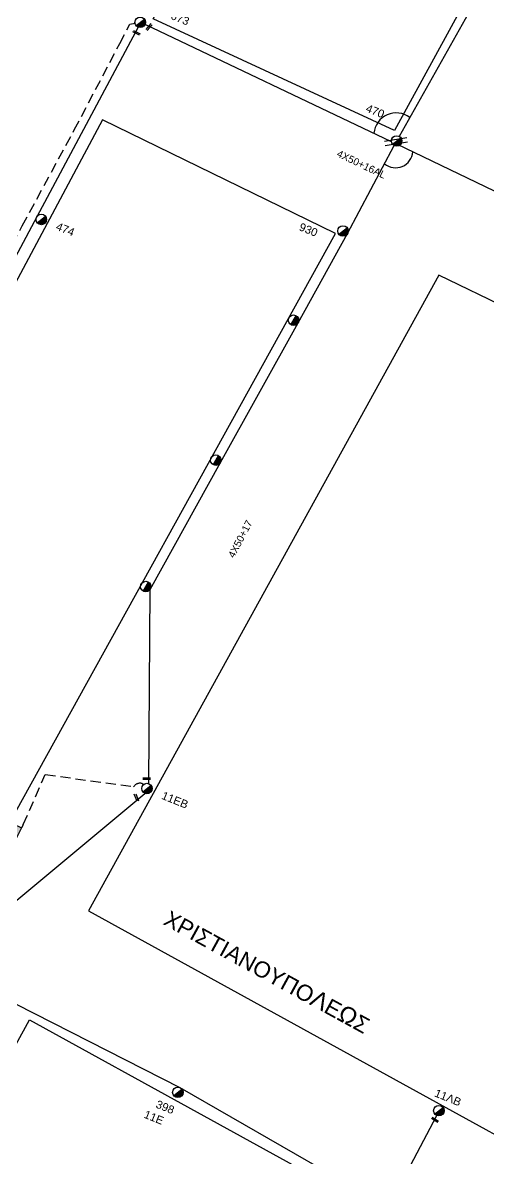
# Model space of a CAD drawing. Header units: millimetres. Extents: x 2101 to 3312, y 775 to 1363.
# Drawn here: x 2337.1 to 2395.2, y 1136.3 to 1278.2 of the extents above; entities that cross this region are included whole.
import ezdxf

# ---------------------------------------------------------------- set-up
doc = ezdxf.new("R2010")
doc.units = ezdxf.units.MM
doc.linetypes.add('DASHED', pattern=[19.05, 12.7, -6.35])
for name, color, linetype in [('Link Box 4 Διευθύνσεων', 7, 'Continuous'), ('Άγνωστα', 7, 'Continuous'), ('Γέφυρες Εναέριου Δικτύου', 7, 'Continuous'), ('Γυμνά εναέρια ΧΤ (3Φ)   4x50AL', 7, 'Continuous'), ('Γυμνά εναέρια ΧΤ και ΦΟΠ (3Φ)   4x50+16AL', 7, 'Continuous'), ('Επιγραφές - Σχήματα', 7, 'Continuous'), ('Καλώδια ΧΤ   3x150+70AL', 7, 'DASHED'), ('Μηχανική τομή', 7, 'Continuous'), ('Στύλος ΦΜ', 7, 'Continuous'), ('Στύλος ΦΜ @ 1', 7, 'Continuous'), ('Τομή', 7, 'Continuous'), ('Υπόβαθρο ΔΕΗ', 7, 'Continuous')]:
    doc.layers.add(name, color=color, linetype=linetype)
doc.styles.add('arial', font='arial.ttf')
doc.styles.get("Standard").update_dxf_attribs({"font": 'arial.ttf'})
doc.linetypes.add('SYN_LINE', pattern='A,0.5,-0.0001,["/\\/\\/\\/",Standard,S=0.1,R=0,X=0,Y=-0.05],-0.25', length=0.7501)

# ---------------------------------------------------------------- blocks, each defined once
blk = doc.blocks.new('ΥΠΑΡΧΩΝ ΤΣΙΜΕΝΤΕΝΙΟΣ ΣΤΥΛΟΣ')
at = {"layer": 'Στύλος ΦΜ'}
blk.add_hatch(color=7, dxfattribs=at).paths.add_polyline_path([(-1.29, -2.28, 0.574793), (2.62, 0, 0.268822), (1.3, 2.27)])
at = {"layer": 'Στύλος ΦΜ', "color": 7}
blk.add_line((-1.29, -2.28), (1.3, 2.27), dxfattribs=at)
blk.add_circle((0, 0), 2.62, dxfattribs=at)
at = {"layer": 'Στύλος ΦΜ', "flags": 4}
for tag, p in [('ΑΡΙΘΜΟΣ', (-4.68, 8.05)), ('ΤΥΠΟΣ', (-4.91, 3.03))]:
    blk.add_attdef(tag, p, '', height=4, dxfattribs=at)
blk = doc.blocks.new('ΜΗΧΑΝΙΚΗ ΤΟΜΗ')
at = {"layer": 'Μηχανική τομή', "ltscale": 40}
for p, q in [((-1.89, 0.78), (1.89, 0.78)), ((1.89, 0), (-1.89, 0))]:
    blk.add_line(p, q, dxfattribs=at)
blk = doc.blocks.new('ΤΟΜΗ')
at = {"layer": 'Τομή', "ltscale": 40}
for p, q in [((-5.68, 0), (5.68, 0)), ((5.68, -2.33), (-5.68, -2.33))]:
    blk.add_line(p, q, dxfattribs=at)
blk = doc.blocks.new('LINK BOX 4 ΑΝΑΧΩΡΗΣΕΩΝ')
at = {"layer": 'Link Box 4 Διευθύνσεων', "ltscale": 40}
blk.add_hatch(color=256, dxfattribs=at).paths.add_polyline_path([(-3.54, 0), (-3.54, -4.67), (3.54, -4.67), (3.54, 0)])
for p, q in [((-3.54, 0), (-5.33, 0)), ((5.33, 0), (3.54, 0)), ((-3.54, -4.67), (-5.33, -4.67)), ((5.33, -4.67), (3.54, -4.67))]:
    blk.add_line(p, q, dxfattribs=at)
blk.add_lwpolyline([(-3.54, -4.67), (-3.54, 0), (3.54, 0), (3.54, -4.67)], close=True, dxfattribs=at)

msp = doc.modelspace()

# ---------------------------------------------------------------- linework, layer by layer
at = {"layer": 'Άγνωστα', "color": 2, "ltscale": 40}
msp.add_lwpolyline([(2351.48, 1277.66), (2338.8, 1253.95), (2330.27, 1238), (2320.48, 1220.2), (2308.69, 1197.93), (2289.67, 1181.32), (2289.1, 1181.25)], dxfattribs=at)
at = {"layer": 'Άγνωστα', "color": 27, "linetype": 'DASHED', "ltscale": 0.1}
msp.add_lwpolyline([(2337.12, 1178.03), (2339.87, 1184.29), (2350.9, 1182.77), (2351.05, 1182.93, -0.368871), (2352.16, 1183.06, 0.307233)], format="xyb", dxfattribs=at)
at = {"layer": 'Άγνωστα', "color": 27, "ltscale": 40}
msp.add_lwpolyline([(2327.05, 1160.87), (2352.31, 1181.93)], dxfattribs=at)
at = {"layer": 'Άγνωστα', "color": 85, "ltscale": 40}
msp.add_lwpolyline([(2327.14, 1160.22), (2356.66, 1145.18), (2382.13, 1130.53)], dxfattribs=at)
at = {"layer": 'Άγνωστα', "color": 85, "linetype": 'SYN_LINE', "ltscale": 10}
msp.add_lwpolyline([(2383.01, 1130.79), (2388.76, 1141.68)], dxfattribs=at)
at = {"layer": 'Γέφυρες Εναέριου Δικτύου'}
for centre, radius, start, end in [((2383.68, 1264.16), 2.8, 52.7912, 174.9589), ((2383.6, 1262.24), 2.14, 229.8196, 355.8945)]:
    msp.add_arc(centre, radius, start, end, dxfattribs=at)
at = {"layer": 'Γυμνά εναέρια ΧΤ (3Φ)   4x50AL', "color": 85, "ltscale": 40}
msp.add_lwpolyline([(2417.76, 1324.55), (2417.5, 1324.11), (2407.31, 1305.52), (2397.14, 1287.35), (2384.05, 1264.02)], dxfattribs=at)
at = {"layer": 'Γυμνά εναέρια ΧΤ και ΦΟΠ (3Φ)   4x50+16AL', "color": 85, "ltscale": 40}
msp.add_lwpolyline([(2383.08, 1263.36), (2352.32, 1277.99)], dxfattribs=at)
at = {"layer": 'Γυμνά εναέρια ΧΤ και ΦΟΠ (3Φ)   4x50+16AL', "color": 27, "ltscale": 40}
for points in [[(2352.8, 1183.15), (2352.95, 1207.41), (2361.72, 1223.26), (2371.43, 1240.73), (2377.6, 1251.88), (2383.42, 1262.88)], [(2383.69, 1263.07), (2403.58, 1253.53), (2414.72, 1248.44), (2432.52, 1226.9), (2433.89, 1225.74)]]:
    msp.add_lwpolyline(points, dxfattribs=at)
at = {"layer": 'Καλώδια ΧΤ   3x150+70AL', "color": 85, "ltscale": 0.1}
msp.add_lwpolyline([(2254, 1230.54), (2265.05, 1224.27), (2258.49, 1211.06), (2279.22, 1200.46), (2302.86, 1187.78), (2308.46, 1199.03), (2318.47, 1218.38), (2325.15, 1230.39), (2331.23, 1242.21), (2337, 1252.84), (2343.49, 1264.83), (2349.18, 1275.64), (2350.44, 1278.06), (2351.08, 1278.16)], dxfattribs=at)
at = {"layer": 'Υπόβαθρο ΔΕΗ'}
for points in [[(2383.46, 1264.74), (2353.35, 1278.69), (2387.98, 1343.77)], [(2397.73, 1343.4), (2421, 1333.52), (2383.46, 1264.74)], [(2376.11, 1251.88), (2347, 1266.09), (2305.74, 1188.74), (2333.06, 1174.08), (2376.11, 1251.88)], [(2491.13, 1197.11), (2406.53, 1238.17), (2388.98, 1246.68), (2345.28, 1167.27), (2445.66, 1111.96), (2491.13, 1197.11)], [(2337.91, 1153.64), (2381.4, 1129.67), (2359.07, 1086.55), (2314.19, 1110.27), (2337.91, 1153.64)]]:
    msp.add_lwpolyline(points, dxfattribs=at)

# ---------------------------------------------------------------- block references
at = {"layer": 'Link Box 4 Διευθύνσεων', "xscale": 0.25, "yscale": 0.25, "zscale": 0.25, "rotation": 63.49962358743239}
msp.add_blockref('LINK BOX 4 ΑΝΑΧΩΡΗΣΕΩΝ', (2335.48, 1177.35), dxfattribs=at)
at = {"layer": 'Μηχανική τομή', "xscale": 0.2499999999999999, "yscale": 0.2499999999999999, "zscale": 0.2499999999999999}
for p, rotation in [((2351.31, 1277.04), 152.1523212078816), ((2352.91, 1277.62), 49.35095248043589), ((2352.52, 1183.67), 0.09123945958486626), ((2351.16, 1181.38), 292.6979051549321), ((2388.46, 1141.06), 327.5036696062074)]:
    msp.add_blockref('ΜΗΧΑΝΙΚΗ ΤΟΜΗ', p, dxfattribs=dict(at, rotation=rotation))
at = {"layer": 'Στύλος ΦΜ @ 1', "ltscale": 40}
ref = msp.add_blockref('ΥΠΑΡΧΩΝ ΤΣΙΜΕΝΤΕΝΙΟΣ ΣΤΥΛΟΣ', (2351.72, 1278.27), dxfattribs=dict(at, xscale=0.25, yscale=0.25, zscale=0.25, rotation=338.0348720893729))
ref.add_attrib('ΤΥΠΟΣ', '673', (2355.43, 1278.73), dxfattribs={"layer": 'Στύλος ΦΜ', "height": 1, "rotation": 338.0349, "flags": 4})
ref = msp.add_blockref('ΥΠΑΡΧΩΝ ΤΣΙΜΕΝΤΕΝΙΟΣ ΣΤΥΛΟΣ', (2383.73, 1263.45), dxfattribs=dict(at, xscale=0.25, yscale=0.25, zscale=0.25, rotation=338.0348720893729))
ref.add_attrib('ΤΥΠΟΣ', '470', (2379.78, 1267.15), dxfattribs={"layer": 'Στύλος ΦΜ', "height": 1, "rotation": 338.0349, "flags": 4})
ref = msp.add_blockref('ΥΠΑΡΧΩΝ ΤΣΙΜΕΝΤΕΝΙΟΣ ΣΤΥΛΟΣ', (2339.38, 1253.64), dxfattribs=dict(at, xscale=0.25, yscale=0.25, zscale=0.25, rotation=338.0348720893729))
ref.add_attrib('ΤΥΠΟΣ', '474', (2341.11, 1252.39), dxfattribs={"layer": 'Στύλος ΦΜ', "height": 1, "rotation": 338.0349, "flags": 4})
ref = msp.add_blockref('ΥΠΑΡΧΩΝ ΤΣΙΜΕΝΤΕΝΙΟΣ ΣΤΥΛΟΣ', (2377.03, 1252.2), dxfattribs=dict(at, xscale=0.25, yscale=0.25, zscale=0.25, rotation=338.0348720893729))
ref.add_attrib('ΤΥΠΟΣ', '930', (2371.45, 1252.33), dxfattribs={"layer": 'Στύλος ΦΜ', "height": 1, "rotation": 338.0349, "flags": 4})
at = {"layer": 'Στύλος ΦΜ @ 1', "ltscale": 40, "xscale": 0.25, "yscale": 0.25, "zscale": 0.25}
for p in [(2370.86, 1241.05), (2361.15, 1223.57), (2352.41, 1207.78)]:
    msp.add_blockref('ΥΠΑΡΧΩΝ ΤΣΙΜΕΝΤΕΝΙΟΣ ΣΤΥΛΟΣ', p, dxfattribs=at)
at = {"layer": 'Στύλος ΦΜ @ 1', "ltscale": 40}
ref = msp.add_blockref('ΥΠΑΡΧΩΝ ΤΣΙΜΕΝΤΕΝΙΟΣ ΣΤΥΛΟΣ', (2352.56, 1182.54), dxfattribs=dict(at, xscale=0.25, yscale=0.25, zscale=0.25, rotation=338.0348720893729))
ref.add_attrib('ΤΥΠΟΣ', '11EB', (2354.29, 1181.28), dxfattribs={"layer": 'Στύλος ΦΜ', "height": 1, "rotation": 338.0349, "flags": 4})
ref = msp.add_blockref('ΥΠΑΡΧΩΝ ΤΣΙΜΕΝΤΕΝΙΟΣ ΣΤΥΛΟΣ', (2356.42, 1144.58), dxfattribs=dict(at, xscale=0.25, yscale=0.25, zscale=0.25, rotation=338.0348720893729))
ref.add_attrib('ΤΥΠΟΣ', '398', (2353.57, 1142.71), dxfattribs={"layer": 'Στύλος ΦΜ', "height": 1, "rotation": 338.0349, "flags": 4})
ref.add_attrib('ΑΡΙΘΜΟΣ', '11E', (2352.09, 1141.44), dxfattribs={"layer": 'Στύλος ΦΜ', "height": 1, "rotation": 338.0349, "flags": 4})
ref = msp.add_blockref('ΥΠΑΡΧΩΝ ΤΣΙΜΕΝΤΕΝΙΟΣ ΣΤΥΛΟΣ', (2389, 1142.29), dxfattribs=dict(at, xscale=0.25, yscale=0.25, zscale=0.25, rotation=338.0348720893729))
ref.add_attrib('ΑΡΙΘΜΟΣ', '11ΛΒ', (2388.36, 1144.1), dxfattribs={"layer": 'Στύλος ΦΜ', "height": 1, "rotation": 338.0349, "flags": 4})
at = {"layer": 'Τομή', "xscale": 0.2499999999999993, "yscale": 0.2499999999999993, "zscale": 0.2499999999999993, "rotation": 9.49459116234029}
msp.add_blockref('ΤΟΜΗ', (2383.59, 1263.64), dxfattribs=at)

# ---------------------------------------------------------------- texts
at = {"layer": 'Άγνωστα', "ltscale": 40, "insert": (2362.63, 1211.68), "char_height": 0.9, "width": 69.1904, "attachment_point": 1, "rotation": 62.5632, "style": 'arial'}
msp.add_mtext('4X50+17', dxfattribs=at)
at = {"layer": 'Γυμνά εναέρια ΧΤ και ΦΟΠ (3Φ)   4x50+16AL', "ltscale": 40, "insert": (2376.55, 1262.37), "char_height": 0.9, "width": 69.1904, "attachment_point": 1, "rotation": 334.4059, "style": 'arial'}
msp.add_mtext('4X50+16AL', dxfattribs=at)
at = {"layer": 'Επιγραφές - Σχήματα', "ltscale": 40, "insert": (2355.51, 1167.53), "char_height": 2, "width": 28.8889, "attachment_point": 1, "rotation": 331.2641, "style": 'arial'}
msp.add_mtext('XPIΣTIANOYΠO{\\H1.0833x;Λ}E{\\H1.0833x;Ω}Σ', dxfattribs=at)

doc.saveas('drawing.dxf')
